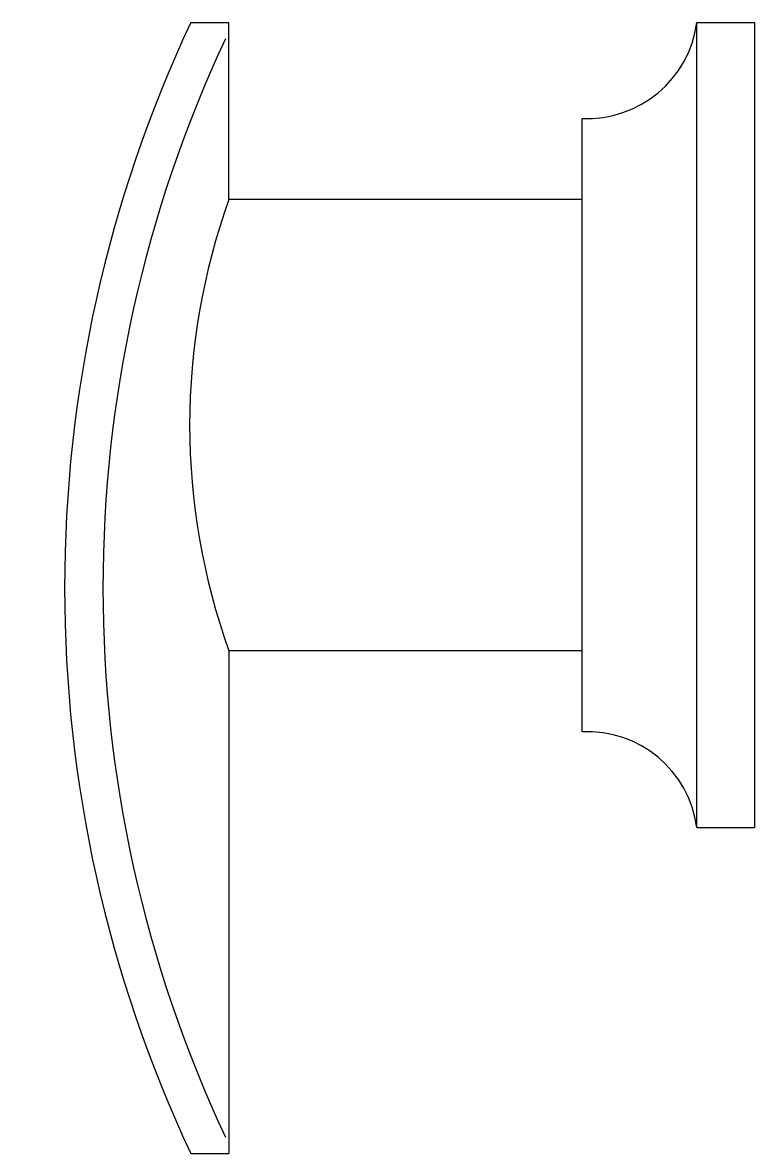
# Model space of a CAD drawing. Header units: millimetres. Extents: x -2.2 to 36, y 0 to 59.
import ezdxf

# ---------------------------------------------------------------- set-up
doc = ezdxf.new("R2010")
doc.units = ezdxf.units.MM
doc.layers.add('CONDUCTOR', color=7, linetype='Continuous')
doc.layers.add('TayNam', color=3, linetype='Continuous')

# ---------------------------------------------------------------- blocks, each defined once
blk = doc.blocks.new('HA-19')
at = {"layer": 'CONDUCTOR', "color": 8, "ltscale": 100}
blk.add_line((-6, 11.774), (-6, -11.774), dxfattribs=at)
at = {"layer": 'TayNam'}
for p, q in [((-26.415, 21), (-24.415, 21)), ((0, 21), (3, 21)), ((0, -21), (0, 21)), ((3, 21), (3, -21)), ((-6, 16), (-6, -16)), ((-24.415, -11.774), (-24.415, -38)), ((0, -21), (3, -21)), ((-26.415, -38), (-24.415, -38))]:
    blk.add_line(p, q, dxfattribs=at)
for points in [[(-24.415, 11.774), (-24.415, 21)], [(-6, 11.774), (-24.415, 11.774)], [(-6, -11.774), (-24.415, -11.774)]]:
    blk.add_lwpolyline(points, dxfattribs=at)
for centre, radius, start, end in [((36.455, -8.5), 69.447, 154.8631, 205.1369), ((-5.728, 21.774), 5.78, 267.30286, 352.30828), ((36.455, -8.5), 67.447, 154.8631, 205.1369), ((8.318, 0), 34.786, 160.21687, 199.78313), ((-5.728, -21.774), 5.78, 7.69172, 92.69714)]:
    blk.add_arc(centre, radius, start, end, dxfattribs=at)

msp = doc.modelspace()

# ---------------------------------------------------------------- block references
msp.add_blockref('HA-19', (32.992, 38))

doc.saveas('drawing.dxf')
